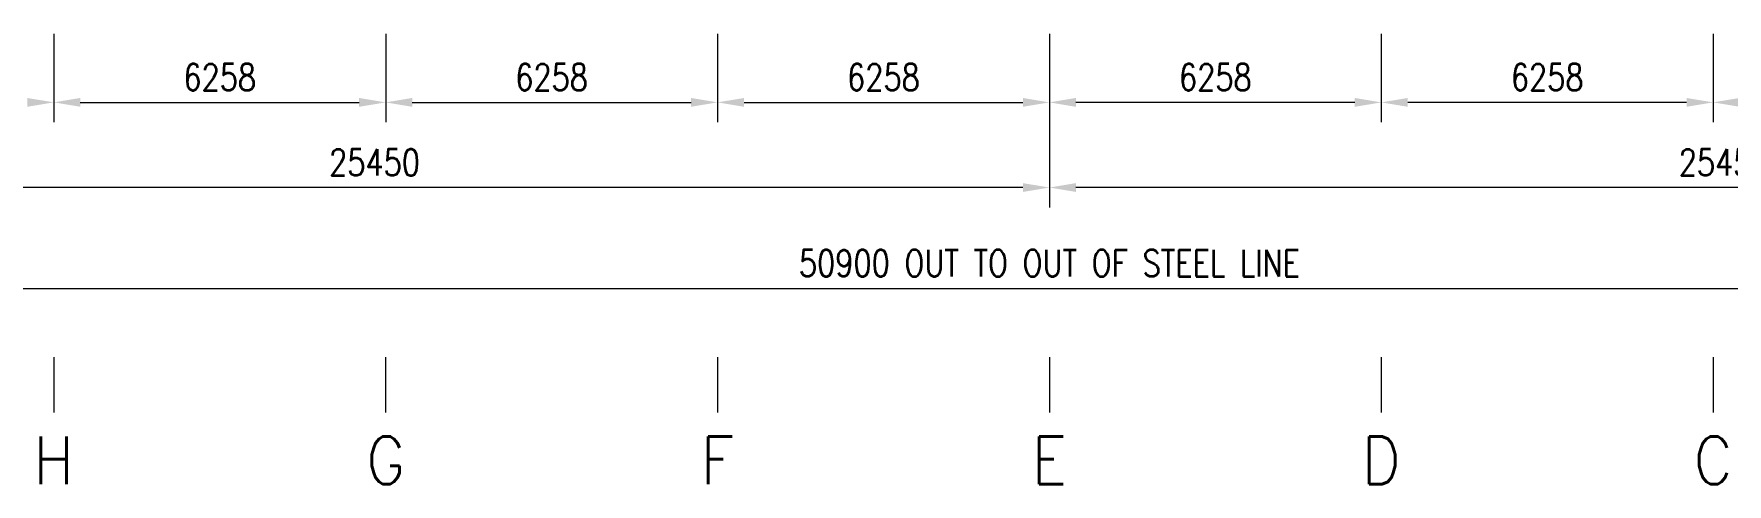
# Model space of a CAD drawing. Header units: millimetres. Extents: x 68421 to 1479662, y -51504 to 144751.
# Drawn here: x 588317 to 620247, y 64554 to 73052 of the extents above; entities that cross this region are included whole.
import ezdxf
from ezdxf.enums import TextEntityAlignment as Align

# ---------------------------------------------------------------- set-up
doc = ezdxf.new("R2010")
doc.units = ezdxf.units.MM
doc.header["$LTSCALE"] = 0.35
doc.header["$MEASUREMENT"] = 0
doc.linetypes.add('CONTIN', pattern=[0, 0, 0])
doc.layers.get('0').update_dxf_attribs({"linetype": 'CONTIN'})
doc.styles.add('S', font='simplex.shx')
doc.styles.add('SIMPLEX', font='simplex.shx', dxfattribs={"width": 0.8})

msp = doc.modelspace()

# ---------------------------------------------------------------- linework, layer by layer
at = {"color": 6, "linetype": 'ByBlock', "lineweight": 0}
for p, q in [((588693.4259, 73052.16906), (588693.4259, 71383.66906)), ((588693.4259, 73052.16906), (588693.4259, 71383.66906)), ((594951.4259, 73052.16906), (594951.4259, 71383.66906)), ((594951.4259, 73052.16906), (594951.4259, 71383.66906)), ((601209.4259, 73052.16906), (601209.4259, 71383.66906)), ((601209.4259, 73052.16906), (601209.4259, 71383.66906)), ((607467.4259, 73052.16906), (607467.4259, 69776.66906)), ((607467.4259, 73052.16906), (607467.4259, 69776.66906)), ((607467.4259, 73052.16906), (607467.4259, 71383.66906)), ((607467.4259, 73052.16906), (607467.4259, 71383.66906)), ((613725.4259, 73052.16906), (613725.4259, 71383.66906)), ((613725.4259, 73052.16906), (613725.4259, 71383.66906)), ((619983.4259, 73052.16906), (619983.4259, 71383.66906)), ((619983.4259, 73052.16906), (619983.4259, 71383.66906)), ((589193.4259, 71758.66906), (594451.4259, 71758.66906)), ((595451.4259, 71758.66906), (600709.4259, 71758.66906)), ((601709.4259, 71758.66906), (606967.4259, 71758.66906)), ((613225.4259, 71758.66906), (607967.4259, 71758.66906)), ((619483.4259, 71758.66906), (614225.4259, 71758.66906)), ((606967.4259, 70151.66906), (582516.79799, 70151.66906)), ((632416.79799, 70151.66906), (607967.4259, 70151.66906)), ((582516.79799, 68248.66906), (632416.79799, 68248.66906))]:
    msp.add_line(p, q, dxfattribs=at)
at = {"color": 1, "linetype": 'ByBlock', "lineweight": 0}
for p, q in [((588692.79799, 66948.66906), (588692.79799, 65903.93438)), ((594950.79799, 66948.66906), (594950.79799, 65903.93438)), ((601208.79799, 66948.66906), (601208.79799, 65903.93438)), ((607466.79799, 66948.66906), (607466.79799, 65903.93438)), ((613724.79799, 66948.66906), (613724.79799, 65903.93438)), ((619982.79799, 66948.66906), (619982.79799, 65903.93438))]:
    msp.add_line(p, q, dxfattribs=at)
at = {"color": 6, "linetype": 'Continuous', "lineweight": 5}
for points in [[(588193.4259, 71675.33573), (588193.4259, 71842.00239), (588693.4259, 71758.66906)], [(589193.4259, 71842.00239), (589193.4259, 71675.33573), (588693.4259, 71758.66906)], [(594451.4259, 71675.33573), (594451.4259, 71842.00239), (594951.4259, 71758.66906)], [(595451.4259, 71842.00239), (595451.4259, 71675.33573), (594951.4259, 71758.66906)], [(600709.4259, 71675.33573), (600709.4259, 71842.00239), (601209.4259, 71758.66906)], [(601709.4259, 71842.00239), (601709.4259, 71675.33573), (601209.4259, 71758.66906)], [(606967.4259, 71675.33573), (606967.4259, 71842.00239), (607467.4259, 71758.66906)], [(607967.4259, 71842.00239), (607967.4259, 71675.33573), (607467.4259, 71758.66906)], [(613225.4259, 71675.33573), (613225.4259, 71842.00239), (613725.4259, 71758.66906)], [(614225.4259, 71842.00239), (614225.4259, 71675.33573), (613725.4259, 71758.66906)], [(619483.4259, 71675.33573), (619483.4259, 71842.00239), (619983.4259, 71758.66906)], [(620483.4259, 71842.00239), (620483.4259, 71675.33573), (619983.4259, 71758.66906)], [(606967.4259, 70068.33573), (606967.4259, 70235.00239), (607467.4259, 70151.66906)], [(607967.4259, 70235.00239), (607967.4259, 70068.33573), (607467.4259, 70151.66906)]]:
    msp.add_solid(points, dxfattribs=at)

# ---------------------------------------------------------------- texts
at = {"linetype": 'ByBlock', "lineweight": 0, "style": 'S', "width": 0.9}
for s, p in [('H', (588692.79799, 65003.93438)), ('G', (594950.79799, 65003.93438)), ('F', (601208.79799, 65003.93438)), ('E', (607466.79799, 65003.93438)), ('D', (613724.79799, 65003.93438)), ('C', (619982.79799, 65003.93438))]:
    msp.add_text(s, height=900, dxfattribs=at).set_placement(p, align=Align.MIDDLE_CENTER)
at = {"color": 7, "linetype": 'Continuous', "lineweight": 0, "char_height": 500, "attachment_point": 5, "style": 'SIMPLEX'}
for s, insert in [('\\A1;6258', (591822.4259, 72233.66906)), ('\\A1;6258', (598080.4259, 72233.66906)), ('\\A1;6258', (604338.4259, 72233.66906)), ('\\A1;6258', (610596.4259, 72233.66906)), ('\\A1;6258', (616854.4259, 72233.66906)), ('\\A1;{25450}', (594742.11194, 70626.66906)), ('\\A1;{25450}', (620192.11194, 70626.66906)), ('\\A1;{50900 \\Fsimplex.shx|c1;OUT TO OUT OF STEEL LINE }', (607466.79799, 68723.66906))]:
    msp.add_mtext(s, dxfattribs=dict(at, insert=insert))

doc.saveas('drawing.dxf')
